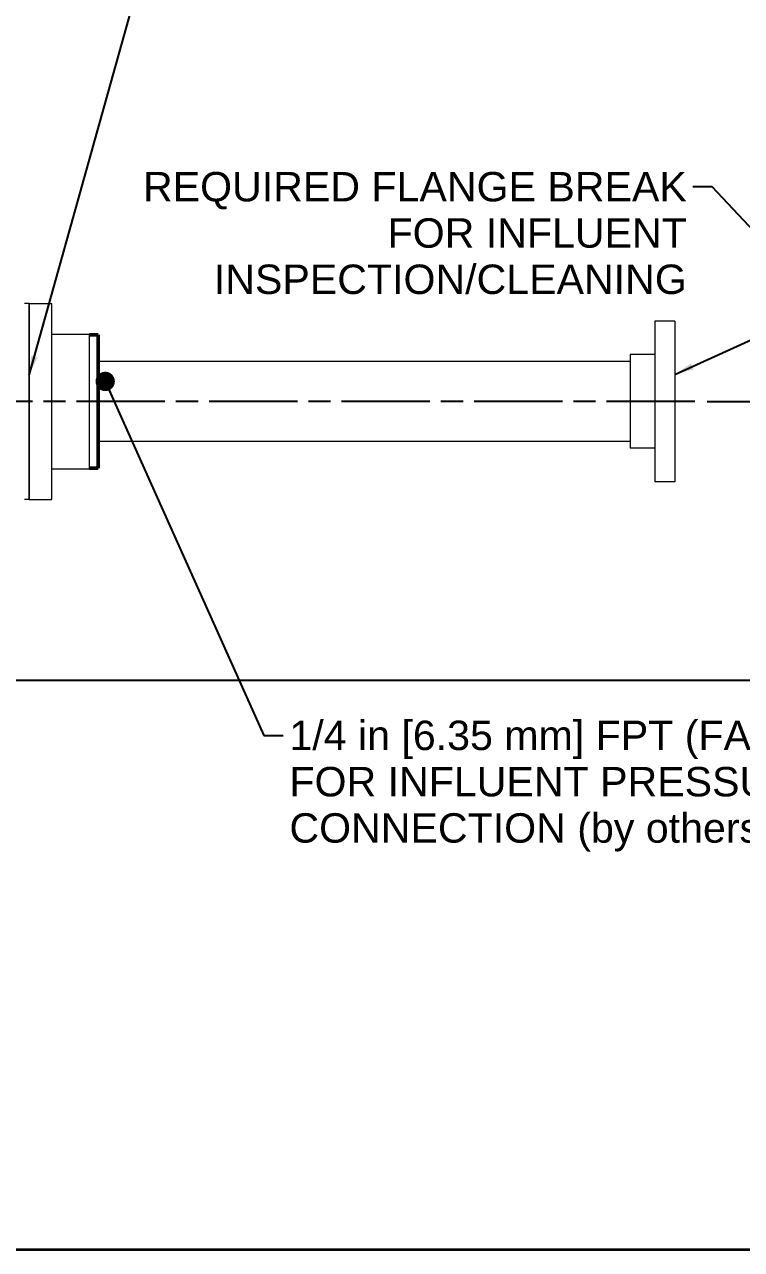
# Model space of a CAD drawing. Header units: inches. Extents: x 14 to 368, y 5 to 236.
# Drawn here: x 88.9 to 129.1, y 5.5 to 74.2 of the extents above; entities that cross this region are included whole.
import ezdxf

# ---------------------------------------------------------------- set-up
doc = ezdxf.new("R2010")
doc.units = ezdxf.units.IN
doc.header["$LTSCALE"] = 11
doc.header["$MEASUREMENT"] = 0
doc.linetypes.add('CHAIN', pattern=[0.7087, 0.4724, -0.0591, 0.1181, -0.0591])
doc.layers.get('0').update_dxf_attribs({"lineweight": 25})
for name, color, linetype, lineweight in [('Border', 7, 'Continuous', 35), ('Centerline (ANSI)', 7, 'Continuous', 25), ('Dimension (ANSI)', 7, 'Continuous', 25), ('Symbol (ANSI)', 7, 'Continuous', 25), ('Visible (ANSI)', 7, 'Continuous', 50)]:
    doc.layers.add(name, color=color, linetype=linetype, lineweight=lineweight)
doc.styles.add('MEMCOR Medium', font='arial.ttf')
doc.styles.add('Standard D-E', font='arial.ttf')
doc.dimstyles.new('Default (ANSI)', dxfattribs={"dimscale": 11, "dimtxt": 0.15, "dimasz": 0.098425, "dimexe": 0.125, "dimexo": 0.0625, "dimgap": 0.031496, "dimtad": 0, "dimtih": 1, "dimtoh": 1, "dimdec": 4, "dimrnd": 1e-08, "dimzin": 3, "dimdsep": 46, "dimlunit": 5, "dimtxsty": 'MEMCOR Medium', "dimcen": 0.09, "dimdle": 0.393701, "dimclrd": 256, "dimclre": 256, "dimclrt": 256, "dimadec": 0, "dimazin": 1, "dimtfac": 0.8, "dimtofl": 0, "dimtmove": 0, "dimatfit": 3, "dimfxl": 1, "dimfrac": 1, "dimtolj": 1, "dimtzin": 4, "dimlwd": -1, "dimlwe": -1, "dimarcsym": 0})
doc.dimstyles.new('Default (ANSI)$7', dxfattribs={"dimscale": 11, "dimtxt": 0.15, "dimasz": 0.098425, "dimexe": 0.125, "dimexo": 0.0625, "dimgap": 0.031496, "dimtad": 0, "dimtih": 1, "dimtoh": 1, "dimdec": 4, "dimrnd": 1e-08, "dimzin": 3, "dimdsep": 46, "dimlunit": 5, "dimtxsty": 'MEMCOR Medium', "dimcen": 0.09, "dimdle": 0.393701, "dimclrd": 256, "dimclre": 256, "dimclrt": 256, "dimadec": 0, "dimazin": 1, "dimtfac": 0.8, "dimtofl": 0, "dimtmove": 0, "dimatfit": 3, "dimfxl": 1, "dimfrac": 1, "dimtolj": 1, "dimtzin": 4, "dimlwd": -1, "dimlwe": -1, "dimarcsym": 0})
doc.dimstyles.new('in [mm] D-E NeptuneBenson$7', dxfattribs={"dimscale": 11, "dimtxt": 0.15, "dimasz": 0.098425, "dimexe": 0.125, "dimexo": 0.063, "dimgap": 0.031496, "dimtad": 0, "dimtih": 1, "dimtoh": 1, "dimdec": 4, "dimrnd": 1e-08, "dimzin": 3, "dimdsep": 46, "dimlunit": 5, "dimtxsty": 'Standard D-E', "dimcen": 0.09, "dimdle": 0.393701, "dimclrd": 256, "dimclre": 256, "dimclrt": 256, "dimadec": 1, "dimazin": 1, "dimtfac": 1, "dimtofl": 0, "dimtmove": 0, "dimatfit": 3, "dimfxl": 1, "dimfrac": 1, "dimtolj": 1, "dimtzin": 4, "dimlwd": -1, "dimlwe": -1, "dimarcsym": 0})

# ---------------------------------------------------------------- blocks, each defined once
blk = doc.blocks.new('Borders 22x34_D')
at = {"layer": 'Border'}
blk.add_line((1.25, 0.5), (33.5, 0.5), dxfattribs=at)
blk = doc.blocks.new('*D21')
at = {"layer": 'Defpoints', "color": 0, "transparency": 16777216}
for p in [(126.45, 53.069), (137.275, 53.069), (87.138, 37.444)]:
    blk.add_point(p, dxfattribs=at)
at = {"layer": 'Dimension (ANSI)', "transparency": 16777216}
for p, q in [((127.137, 53.069), (138.65, 53.069)), ((137.275, 51.986), (137.275, 48.357)), ((137.275, 38.526), (137.275, 42.156)), ((87.826, 37.444), (138.65, 37.444))]:
    blk.add_line(p, q, dxfattribs=at)
for points in [[(137.095, 51.986), (137.456, 51.986), (137.275, 53.069)], [(137.095, 38.526), (137.456, 38.526), (137.275, 37.444)]]:
    blk.add_solid(points, dxfattribs=at)
at = {"layer": 'Dimension (ANSI)', "transparency": 16777216, "char_height": 1.65, "attachment_point": 5, "style": 'MEMCOR Medium'}
for s, insert in [('\\A1; 15{\\H0.8x;\\S5#8;} in', (137.275, 46.953)), ('\\A1;[396.9 mm]', (137.275, 43.852))]:
    blk.add_mtext(s, dxfattribs=dict(at, insert=insert))

msp = doc.modelspace()

# ---------------------------------------------------------------- linework, layer by layer
at = {"layer": 'Centerline (ANSI)', "linetype": 'CHAIN', "ltscale": 0.952448}
msp.add_line((126.449658, 53.06876), (88.199658, 53.06876), dxfattribs=at)
at = {"layer": 'Visible (ANSI)', "linetype": 'Continuous', "lineweight": 18}
for p, q in [((89.137158, 58.56876), (88.878604, 58.56876)), ((89.137158, 58.56876), (89.137158, 47.56876)), ((89.137158, 47.56876), (89.137158, 58.56876)), ((89.137158, 58.56876), (90.418408, 58.56876)), ((90.418408, 47.56876), (90.418408, 58.56876)), ((124.199658, 57.56876), (124.199658, 48.56876)), ((125.324658, 57.56876), (124.199658, 57.56876)), ((125.324658, 57.56876), (125.324658, 48.56876)), ((90.418408, 56.85001), (92.512158, 56.85001)), ((92.512158, 49.28751), (92.512158, 56.85001)), ((122.824658, 55.69376), (122.824658, 50.44376)), ((124.199658, 55.69376), (122.824658, 55.69376)), ((122.824658, 55.31876), (93.012158, 55.31876)), ((122.824658, 50.81876), (93.012158, 50.81876)), ((124.199658, 50.44376), (122.824658, 50.44376)), ((90.418408, 49.28751), (92.512158, 49.28751)), ((125.324658, 48.56876), (124.199658, 48.56876)), ((89.137158, 47.56876), (88.878604, 47.56876)), ((89.137158, 47.56876), (90.418408, 47.56876))]:
    msp.add_line(p, q, dxfattribs=at)
at = {"layer": 'Visible (ANSI)'}
for p, q in [((92.512158, 56.81326), (93.012158, 56.81326)), ((93.012158, 49.32426), (93.012158, 56.81326)), ((92.512158, 49.32426), (93.012158, 49.32426))]:
    msp.add_line(p, q, dxfattribs=at)

# ---------------------------------------------------------------- block references
at = {"xscale": 11, "yscale": 11, "zscale": 11}
msp.add_blockref('Borders 22x34_D', (0, 0), dxfattribs=at)

# ---------------------------------------------------------------- texts
at = {"layer": 'Symbol (ANSI)', "char_height": 1.65000005, "line_spacing_factor": 0.944221, "style": 'MEMCOR Medium'}
for s, insert, width, attachment_point in [('\\fArial|b0|i0;REQUIRED FLANGE BREAK\\P\\fArial|b0|i0;FOR INFLUENT\\P\\fArial|b0|i0;INSPECTION/CLEANING', (125.999491, 65.94086), 30.49230444, 3), ('\\fArial|b0|i0;1/4 in [6.35 mm] FPT (FARSIDE) \\P\\fArial|b0|i0;FOR INFLUENT PRESSURE GAUGE \\P\\fArial|b0|i0;CONNECTION (by others)', (103.726058, 35.164491), 39.71318936, 1)]:
    msp.add_mtext(s, dxfattribs=dict(at, insert=insert, width=width, attachment_point=attachment_point))

# ---------------------------------------------------------------- dimensions: what is measured, and where the dimension line sits
at = {"layer": 'Dimension (ANSI)'}
dim = msp.add_linear_dim(base=(137.275224, 53.06876), p1=(87.138375, 37.44376), p2=(126.449658, 53.06876), angle=90, text=' <> in\\X[396.9 mm]', dimstyle='Default (ANSI)', override={"dimgap": 0.031496, "dimdec": 4, "dimpost": '', "dimtol": 0, "dimlim": 0, "dimtp": 0, "dimtm": 0, "dimtdec": 2, "dimatfit": 1}, dxfattribs=at)
dim.commit()
dim.dimension.update_dxf_attribs({"geometry": '*D21', "text_midpoint": (137.275224, 45.25626), "dimtype": 160})

# ---------------------------------------------------------------- leaders
at = {"layer": 'Symbol (ANSI)', "annotation_type": 0, "has_hookline": 1}
for points, dimstyle, override, hookline_direction, text_width in [([(89.137158, 54.537932), (95.597029, 77.664066), (96.679706, 77.664066)], 'in [mm] D-E NeptuneBenson$7', {"dimtad": 0}, 0, 31.863234), ([(125.324658, 54.58527), (133.715878, 58.390655), (127.428625, 65.11586), (126.345948, 65.11586)], 'Default (ANSI)$7', {"dimtad": 0}, 1, 30.298773), ([(93.400714, 54.192005), (102.296924, 34.339491), (103.379602, 34.339491)], 'Default (ANSI)$7', {"dimasz": 0.098425, "dimtad": 0, "dimldrblk": 'Dot'}, 0, 38.75024)]:
    msp.add_leader(points, dimstyle=dimstyle, override=override, dxfattribs=dict(at, hookline_direction=hookline_direction, text_width=text_width))

doc.saveas('drawing.dxf')
